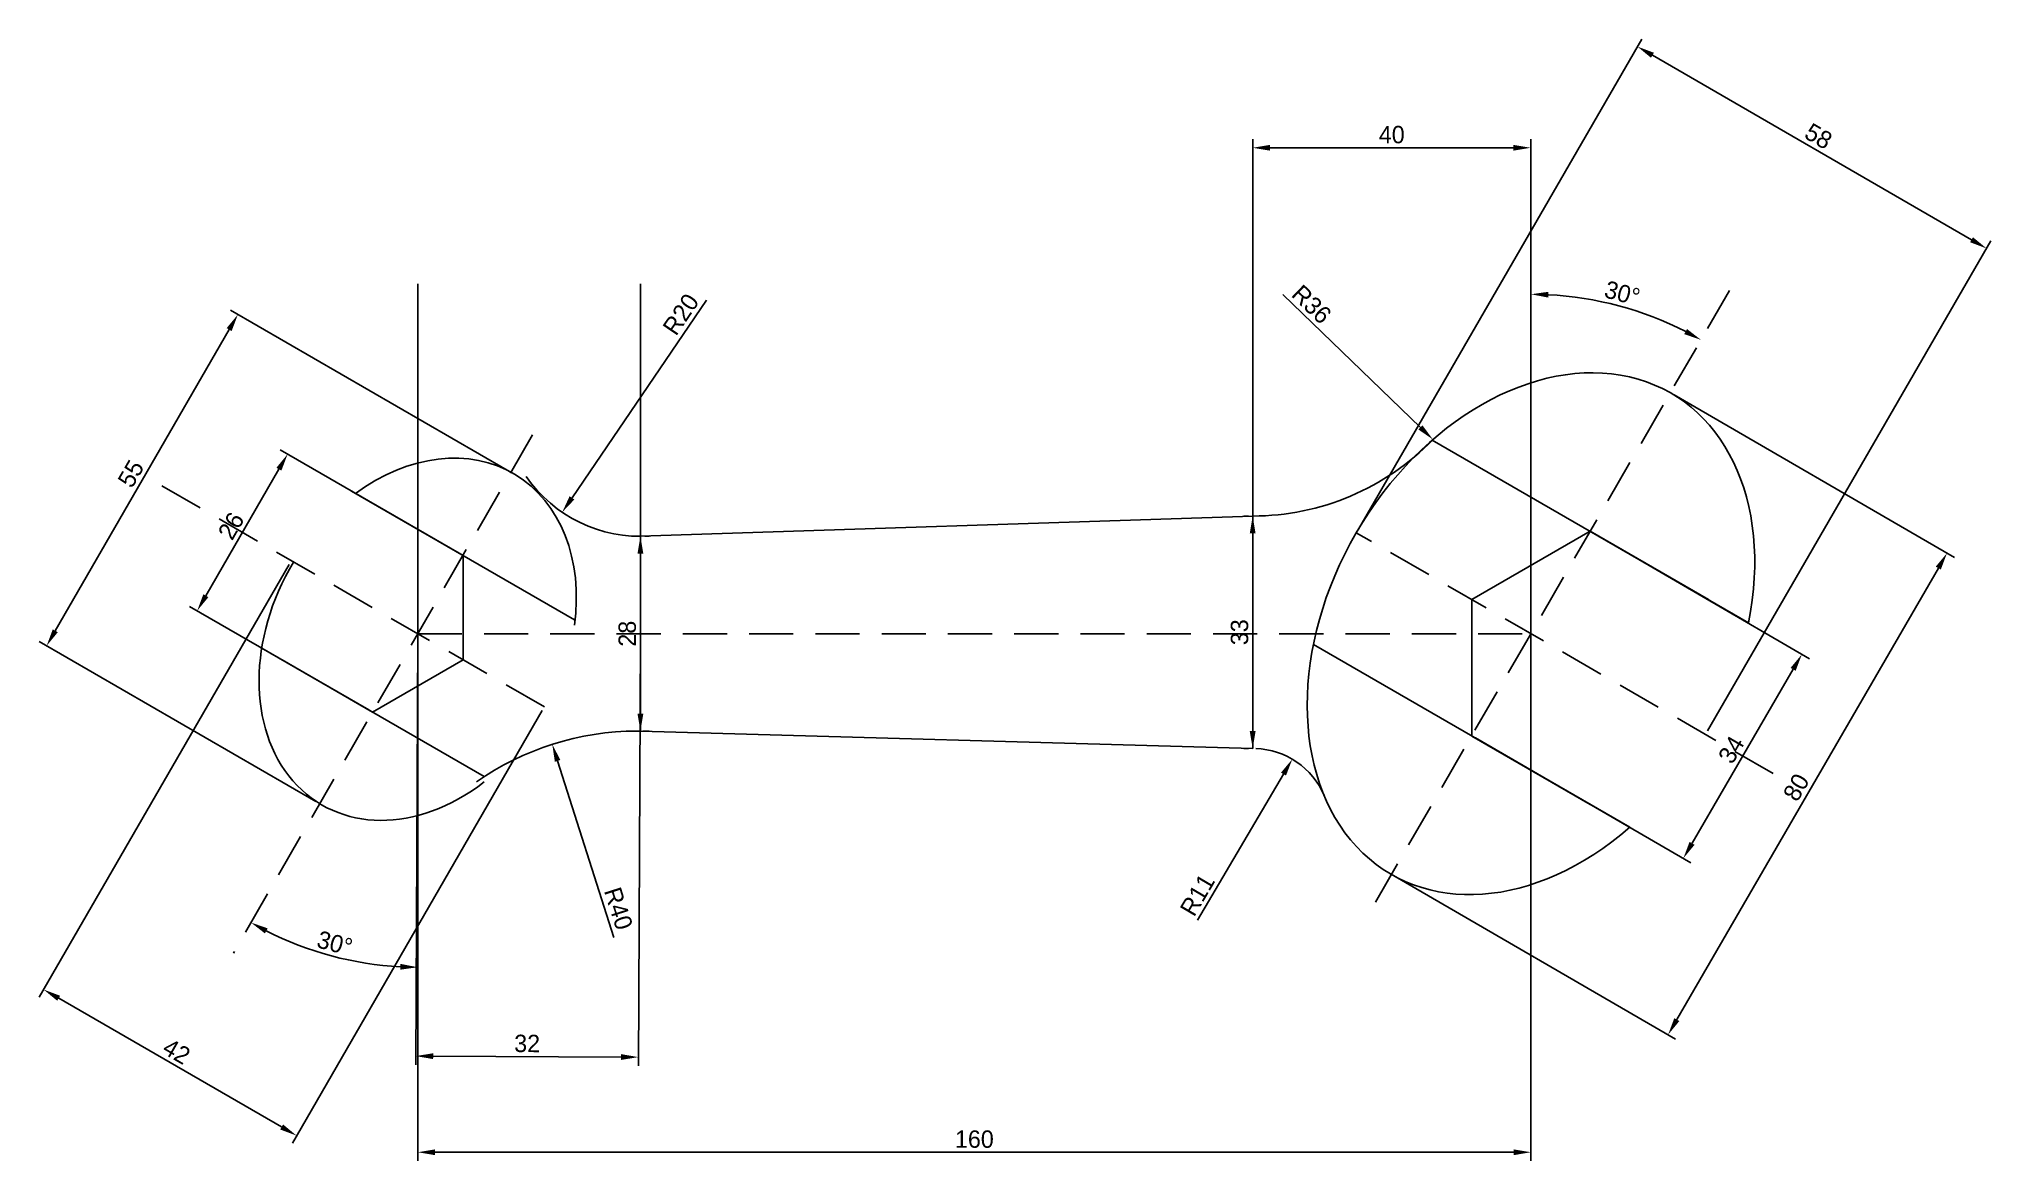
# Model space of a CAD drawing. Header units: millimetres. Extents: x -54 to 226, y -76 to 85.
import ezdxf

# ---------------------------------------------------------------- set-up
doc = ezdxf.new("R2010")
doc.units = ezdxf.units.MM
doc.linetypes.add('HIDDEN', pattern=[9.525, 6.35, -3.175])
doc.dimstyles.new('ISO-25', dxfattribs={"dimtxt": 2.5, "dimasz": 2.5, "dimexe": 1.25, "dimexo": 0.625, "dimtad": 1, "dimdec": 0, "dimtxsty": 'Standard', "dimcen": 2.5, "dimadec": 0, "dimazin": 0, "dimtfac": 1, "dimtdec": 0, "dimtmove": 0, "dimatfit": 3, "dimfxl": 0, "dimarcsym": 0})

# ---------------------------------------------------------------- blocks, each defined once
blk = doc.blocks.new('*D2')
at = {"color": 0, "lineweight": -2}
for p, q in [((169.08, 14.39), (200.02, -3.59)), ((197.68, -5.12), (183.15, -30.13)), ((152.04, -14.95), (182.98, -32.92))]:
    blk.add_line(p, q, dxfattribs=at)
at = {"color": 0}
for points in [[(197.32, -4.91), (198.04, -5.33), (198.94, -2.96)], [(182.79, -29.92), (183.51, -30.34), (181.9, -32.29)]]:
    blk.add_solid(points, dxfattribs=at)
at = {"layer": 'Defpoints', "color": 0}
for p in [(168.54, 14.7), (151.5, -14.63), (181.9, -32.29)]:
    blk.add_point(p, dxfattribs=at)
at = {"color": 0, "insert": (188.8, -16.68), "char_height": 2.5, "attachment_point": 5, "rotation": 59.8497}
blk.add_mtext('34', dxfattribs=at)
blk = doc.blocks.new('*D3')
at = {"color": 0, "lineweight": -2}
for p, q in [((180.57, 34.31), (220.88, 10.97)), ((218.55, 9.43), (180.96, -55.47)), ((140.48, -34.92), (180.79, -58.26))]:
    blk.add_line(p, q, dxfattribs=at)
at = {"color": 0}
for points in [[(218.18, 9.64), (218.91, 9.22), (219.8, 11.59)], [(180.6, -55.26), (181.32, -55.68), (179.71, -57.64)]]:
    blk.add_solid(points, dxfattribs=at)
at = {"layer": 'Defpoints', "color": 0}
for p in [(180.03, 34.63), (139.94, -34.6), (179.71, -57.64)]:
    blk.add_point(p, dxfattribs=at)
at = {"color": 0, "insert": (198.13, -22.08), "char_height": 2.5, "attachment_point": 5, "rotation": 59.9249}
blk.add_mtext('80', dxfattribs=at)
blk = doc.blocks.new('*D4')
at = {"color": 0, "lineweight": -2}
for p, q in [((135.2, 15.04), (175.92, 85.47)), ((177.46, 83.14), (223.32, 56.62)), ((185.39, -13.98), (226.11, 56.45))]:
    blk.add_line(p, q, dxfattribs=at)
at = {"color": 0}
for points in [[(177.67, 83.5), (177.25, 82.78), (175.3, 84.39)], [(223.53, 56.98), (223.12, 56.26), (225.49, 55.37)]]:
    blk.add_solid(points, dxfattribs=at)
at = {"layer": 'Defpoints', "color": 0}
for p in [(225.49, 55.37), (134.89, 14.5), (185.08, -14.52)]:
    blk.add_point(p, dxfattribs=at)
at = {"color": 0, "insert": (201.33, 71.5), "char_height": 2.5, "attachment_point": 5, "rotation": 329.9624}
blk.add_mtext('58', dxfattribs=at)
blk = doc.blocks.new('*D5')
at = {"color": 0, "lineweight": -2}
blk.add_arc((160, 0.04), 48.75, 62.8637, 87.0613, dxfattribs=at)
at = {"color": 0}
for points in [[(162.49, 48.31), (162.51, 49.14), (160, 48.79)], [(182.43, 43.79), (182.03, 43.06), (184.43, 42.23)]]:
    blk.add_solid(points, dxfattribs=at)
at = {"layer": 'Defpoints', "color": 0}
for p in [(193.56, 57.99), (160, 52.91), (176.71, 45.84), (160, -50), (126.4, -57.97)]:
    blk.add_point(p, dxfattribs=at)
at = {"color": 0, "insert": (173.13, 48.93), "char_height": 2.5, "attachment_point": 5, "rotation": 344.9625}
blk.add_mtext('30°', dxfattribs=at)
blk = doc.blocks.new('*D6')
at = {"color": 0, "lineweight": -2}
for p, q in [((120, 0.62), (120, 71.09)), ((159.97, 0.62), (159.97, 71.09)), ((122.5, 69.84), (157.47, 69.84))]:
    blk.add_line(p, q, dxfattribs=at)
at = {"color": 0}
for points in [[(122.5, 70.26), (122.5, 69.43), (120, 69.84)], [(157.47, 70.26), (157.47, 69.43), (159.97, 69.84)]]:
    blk.add_solid(points, dxfattribs=at)
at = {"layer": 'Defpoints', "color": 0}
for p in [(159.97, 69.84), (120, 0), (159.97, 0)]:
    blk.add_point(p, dxfattribs=at)
at = {"color": 0, "insert": (139.99, 71.72), "char_height": 2.5, "attachment_point": 5}
blk.add_mtext('40', dxfattribs=at)
blk = doc.blocks.new('*D7')
at = {"color": 0, "lineweight": -2}
for p, q in [((119.38, 16.91), (118.75, 16.91)), ((120, 14.41), (120, -14)), ((119.38, -16.5), (118.75, -16.5))]:
    blk.add_line(p, q, dxfattribs=at)
at = {"color": 0}
for points in [[(119.58, 14.41), (120.42, 14.41), (120, 16.91)], [(119.58, -14), (120.42, -14), (120, -16.5)]]:
    blk.add_solid(points, dxfattribs=at)
at = {"layer": 'Defpoints', "color": 0}
for p in [(120, 16.91), (120, -16.5), (120, -16.5)]:
    blk.add_point(p, dxfattribs=at)
at = {"color": 0, "insert": (118.12, 0.21), "char_height": 2.5, "attachment_point": 5, "rotation": 90}
blk.add_mtext('33', dxfattribs=at)
blk = doc.blocks.new('*D8')
at = {"color": 0, "lineweight": -2}
for p, q in [((32, 11.5), (32, -11.5)), ((32.62, 14), (33.25, 14)), ((32.37, -14), (33.25, -14))]:
    blk.add_line(p, q, dxfattribs=at)
at = {"color": 0}
for points in [[(31.58, 11.5), (32.42, 11.5), (32, 14)], [(31.58, -11.5), (32.42, -11.5), (32, -14)]]:
    blk.add_solid(points, dxfattribs=at)
at = {"layer": 'Defpoints', "color": 0}
for p in [(32, 14), (31.75, -14), (32, -14)]:
    blk.add_point(p, dxfattribs=at)
at = {"color": 0, "insert": (30.12, 0), "char_height": 2.5, "attachment_point": 5, "rotation": 90}
blk.add_mtext('28', dxfattribs=at)
blk = doc.blocks.new('*D9')
at = {"color": 0, "lineweight": -2}
blk.add_line((124.32, 48.74), (144.11, 29.65), dxfattribs=at)
at = {"color": 0}
blk.add_solid([(144.4, 29.95), (143.82, 29.35), (145.91, 27.91)], dxfattribs=at)
at = {"layer": 'Defpoints', "color": 0}
for p in [(120, 52.91), (145.91, 27.91)]:
    blk.add_point(p, dxfattribs=at)
at = {"color": 0, "insert": (128.47, 47.34), "char_height": 2.5, "attachment_point": 5, "rotation": 316.0243}
blk.add_mtext('R36', dxfattribs=at)
blk = doc.blocks.new('*D10')
at = {"color": 0, "lineweight": -2}
blk.add_line((112.08, -41.18), (124.43, -20.18), dxfattribs=at)
at = {"color": 0}
blk.add_solid([(124.07, -19.97), (124.79, -20.39), (125.7, -18.03)], dxfattribs=at)
at = {"layer": 'Defpoints', "color": 0}
for p in [(125.7, -18.03), (120.12, -27.51)]:
    blk.add_point(p, dxfattribs=at)
at = {"color": 0, "insert": (112.05, -37.54), "char_height": 2.5, "attachment_point": 5, "rotation": 59.5263}
blk.add_mtext('R11', dxfattribs=at)
blk = doc.blocks.new('*D11')
at = {"color": 0, "lineweight": -2}
blk.add_line((28.19, -43.65), (20.09, -18.28), dxfattribs=at)
at = {"color": 0}
blk.add_solid([(20.49, -18.15), (19.7, -18.4), (19.33, -15.89)], dxfattribs=at)
at = {"layer": 'Defpoints', "color": 0}
for p in [(19.33, -15.89), (31.5, -54)]:
    blk.add_point(p, dxfattribs=at)
at = {"color": 0, "insert": (28.84, -39.5), "char_height": 2.5, "attachment_point": 5, "rotation": 287.7016}
blk.add_mtext('R40', dxfattribs=at)
blk = doc.blocks.new('*D12')
at = {"color": 0, "lineweight": -2}
blk.add_line((41.48, 47.95), (22.17, 19.52), dxfattribs=at)
at = {"color": 0}
blk.add_solid([(21.82, 19.76), (22.51, 19.29), (20.76, 17.46)], dxfattribs=at)
at = {"layer": 'Defpoints', "color": 0}
for p in [(32, 34), (20.76, 17.46)]:
    blk.add_point(p, dxfattribs=at)
at = {"color": 0, "insert": (37.82, 45.9), "char_height": 2.5, "attachment_point": 5, "rotation": 55.8091}
blk.add_mtext('R20', dxfattribs=at)
blk = doc.blocks.new('*D13')
at = {"color": 0, "lineweight": -2}
for p, q in [((0, -0.48), (-0.29, -61.96)), ((32, -0.62), (31.71, -62.11)), ((29.22, -60.85), (2.22, -60.72))]:
    blk.add_line(p, q, dxfattribs=at)
at = {"color": 0}
for points in [[(2.22, -60.3), (2.21, -61.14), (-0.28, -60.71)], [(29.22, -60.43), (29.21, -61.26), (31.72, -60.86)]]:
    blk.add_solid(points, dxfattribs=at)
at = {"layer": 'Defpoints', "color": 0}
for p in [(0, 0.15), (32, 0), (-0.28, -60.71)]:
    blk.add_point(p, dxfattribs=at)
at = {"color": 0, "insert": (15.72, -58.91), "char_height": 2.5, "attachment_point": 5, "rotation": 359.732}
blk.add_mtext('32', dxfattribs=at)
blk = doc.blocks.new('*D14')
at = {"color": 0, "lineweight": -2}
blk.add_arc((0, 0), 47.94, 242.9881, 267.0119, dxfattribs=at)
at = {"color": 0}
for points in [[(-21.97, -43.08), (-21.58, -42.35), (-23.97, -41.52)], [(-2.49, -47.46), (-2.51, -48.29), (0, -47.94)]]:
    blk.add_solid(points, dxfattribs=at)
at = {"layer": 'Defpoints', "color": 0}
for p in [(31.5, 54.56), (0, 50.3), (-16.4, -45.05), (0, -50), (-31.5, -54.56)]:
    blk.add_point(p, dxfattribs=at)
at = {"color": 0, "insert": (-11.92, -44.5), "char_height": 2.5, "attachment_point": 5, "rotation": 345}
blk.add_mtext('30°', dxfattribs=at)
blk = doc.blocks.new('*D15')
at = {"color": 0, "lineweight": -2}
for p, q in [((-18.5, 9.96), (-54.4, -52.23)), ((17.87, -11.04), (-18.03, -73.23)), ((-19.57, -70.9), (-51.61, -52.4))]:
    blk.add_line(p, q, dxfattribs=at)
at = {"color": 0}
for points in [[(-51.41, -52.04), (-51.82, -52.76), (-53.78, -51.15)], [(-19.36, -70.54), (-19.78, -71.26), (-17.41, -72.15)]]:
    blk.add_solid(points, dxfattribs=at)
at = {"layer": 'Defpoints', "color": 0}
for p in [(-18.19, 10.5), (18.19, -10.5), (-53.78, -51.15)]:
    blk.add_point(p, dxfattribs=at)
at = {"color": 0, "insert": (-34.66, -60.03), "char_height": 2.5, "attachment_point": 5, "rotation": 330}
blk.add_mtext('42', dxfattribs=at)
blk = doc.blocks.new('*D16')
at = {"color": 0, "lineweight": -2}
for p, q in [((5.96, 11.57), (-19.79, 26.44)), ((-19.96, 23.65), (-30.46, 5.46)), ((-7.04, -10.95), (-32.79, 3.92))]:
    blk.add_line(p, q, dxfattribs=at)
at = {"color": 0}
for points in [[(-20.32, 23.85), (-19.6, 23.44), (-18.71, 25.81)], [(-30.82, 5.67), (-30.1, 5.25), (-31.71, 3.29)]]:
    blk.add_solid(points, dxfattribs=at)
at = {"layer": 'Defpoints', "color": 0}
for p in [(6.5, 11.26), (-31.71, 3.29), (-6.5, -11.26)]:
    blk.add_point(p, dxfattribs=at)
at = {"color": 0, "insert": (-26.83, 15.49), "char_height": 2.5, "attachment_point": 5, "rotation": 60}
blk.add_mtext('26', dxfattribs=at)
blk = doc.blocks.new('*D17')
at = {"color": 0, "lineweight": -2}
for p, q in [((12.86, 23.52), (-26.94, 46.5)), ((-27.11, 43.71), (-52.1, 0.42)), ((-14.64, -24.1), (-54.44, -1.12))]:
    blk.add_line(p, q, dxfattribs=at)
at = {"color": 0}
for points in [[(-27.47, 43.92), (-26.75, 43.5), (-25.86, 45.87)], [(-52.46, 0.62), (-51.74, 0.21), (-53.35, -1.75)]]:
    blk.add_solid(points, dxfattribs=at)
at = {"layer": 'Defpoints', "color": 0}
for p in [(13.4, 23.21), (-53.35, -1.75), (-14.1, -24.41)]:
    blk.add_point(p, dxfattribs=at)
at = {"color": 0, "insert": (-41.23, 23), "char_height": 2.5, "attachment_point": 5, "rotation": 60}
blk.add_mtext('55', dxfattribs=at)
blk = doc.blocks.new('*D18')
at = {"color": 0, "lineweight": -2}
for p, q in [((-0.01, -1.43), (-0.01, -75.78)), ((160, -0.62), (160, -75.78)), ((2.49, -74.53), (157.5, -74.53))]:
    blk.add_line(p, q, dxfattribs=at)
at = {"color": 0}
for points in [[(2.49, -74.12), (2.49, -74.95), (-0.01, -74.53)], [(157.5, -74.12), (157.5, -74.95), (160, -74.53)]]:
    blk.add_solid(points, dxfattribs=at)
at = {"layer": 'Defpoints', "color": 0}
for p in [(160, 0), (-0.01, -0.8), (160, -74.53)]:
    blk.add_point(p, dxfattribs=at)
at = {"color": 0, "insert": (80, -72.66), "char_height": 2.5, "attachment_point": 5}
blk.add_mtext('160', dxfattribs=at)

msp = doc.modelspace()

# ---------------------------------------------------------------- linework, layer by layer
for p, q in [((120, -16.5), (120, 52.91)), ((160, -50), (160, 52.91)), ((0, -50), (0, 50.3)), ((32, -14), (32, 50.3)), ((191.27, 1.57), (145.8, 27.83)), ((-9.53, 20.51), (22.53, 2.01)), ((32, 14), (120, 16.91)), ((-22.53, -2.01), (9.53, -20.51)), ((174.2, -27.83), (128.73, -1.57)), ((32, -14), (31.5, -14)), ((120, -16.5), (32, -14))]:
    msp.add_line(p, q)
at = {"linetype": 'HIDDEN'}
for p, q in [((188.55, 49.34), (136.43, -40.66)), ((16.5, 28.58), (-26.5, -45.9)), ((-36.8, 21.25), (18.19, -10.5)), ((194.8, -20.09), (134.89, 14.5)), ((0, 0), (160, 0))]:
    msp.add_line(p, q, dxfattribs=at)
for points in [[(-19.5, -3.75), (-6.5, -11.26), (6.5, -3.75), (6.5, 11.26), (-6.5, 18.76)], [(185.5, 4.91), (168.5, 14.72), (151.5, 4.91), (151.5, -14.72), (168.5, -24.54)]]:
    msp.add_lwpolyline(points)
for centre, radius, start, end in [((120, 52.91), 36, 270, 316.0243), ((32, 34), 20, 214.793, 273.7892), ((31.5, -54), 40, 90, 125.1978), ((120.12, -27.51), 11, 22.654, 88.3727)]:
    msp.add_arc(centre, radius, start, end)
for centre, major_axis, ratio, start_param, end_param in [((160, 0), (-20.19, -34.53), 0.725, 2.013767, 7.419022), ((-0.01, -0.8), (-13.75, -23.82), 0.763636, 2.063179, 4.191034), ((-0.01, -0.8), (-13.75, -23.82), 0.763636, 4.687058, 7.361598)]:
    msp.add_ellipse(centre, major_axis=major_axis, ratio=ratio, start_param=start_param, end_param=end_param)

# ---------------------------------------------------------------- dimensions: what is measured, and where the dimension line sits
for p1, p2, distance, picture, middle in [((134.89, 14.5), (185.08, -14.52), 80.73, '*D4', (201.33, 71.5)), ((120, 0), (159.97, 0), 69.84, '*D6', (139.99, 71.72)), ((13.4, 23.21), (-14.1, -24.41), -45.33, '*D17', (-41.23, 23)), ((180.03, 34.63), (139.94, -34.6), 45.96, '*D3', (198.13, -22.08)), ((6.5, 11.26), (-6.5, -11.26), -29.11, '*D16', (-26.83, 15.49)), ((168.54, 14.7), (151.5, -14.63), 35.15, '*D2', (188.8, -16.68)), ((18.19, -10.5), (-18.19, 10.5), 71.19, '*D15', (-34.66, -60.03)), ((32, 0), (0, 0.15), 60.86, '*D13', (15.72, -58.91))]:
    dim = msp.add_aligned_dim(p1=p1, p2=p2, distance=distance, dimstyle='ISO-25')
    dim.commit()
    dim.dimension.update_dxf_attribs({"geometry": picture, "text_midpoint": middle})
for base, line1, line2, picture, middle in [((176.71, 45.84), ((193.56, 57.99), (126.4, -57.97)), ((160, -50), (160, 52.91)), '*D5', (173.13, 48.93)), ((-16.4, -45.05), ((31.5, 54.56), (-31.5, -54.56)), ((0, -50), (0, 50.3)), '*D14', (-11.92, -44.5))]:
    dim = msp.add_angular_dim_2l(base=base, line1=line1, line2=line2, dimstyle='ISO-25')
    dim.commit()
    dim.dimension.update_dxf_attribs({"geometry": picture, "text_midpoint": middle})
for center, mpoint, picture, middle in [((120, 52.91), (145.91, 27.91), '*D9', (127.17, 45.99)), ((32, 34), (20.76, 17.46), '*D12', (39.37, 44.85)), ((120.12, -27.51), (125.7, -18.03), '*D10', (113.66, -38.49))]:
    dim = msp.add_radius_dim(center=center, mpoint=mpoint, dimstyle='ISO-25', override={"dimtmove": 1})
    dim.commit()
    dim.dimension.update_dxf_attribs({"geometry": picture, "text_midpoint": middle, "dimtype": 164})
for base, p1, p2, picture, middle in [((120, -16.5), (120, 16.91), (120, -16.5), '*D7', (118.12, 0.21)), ((32, -14), (32, 14), (31.75, -14), '*D8', (30.12, 0))]:
    dim = msp.add_linear_dim(base=base, p1=p1, p2=p2, angle=90, dimstyle='ISO-25')
    dim.commit()
    dim.dimension.update_dxf_attribs({"geometry": picture, "text_midpoint": middle})
dim = msp.add_linear_dim(base=(160, -74.53), p1=(-0.01, -0.8), p2=(160, 0), dimstyle='ISO-25')
dim.commit()
dim.dimension.update_dxf_attribs({"geometry": '*D18', "text_midpoint": (80, -72.66)})
dim = msp.add_radius_dim(center=(31.5, -54), mpoint=(19.33, -15.89), dimstyle='ISO-25')
dim.commit()
dim.dimension.update_dxf_attribs({"geometry": '*D11', "text_midpoint": (27.05, -40.07), "dimtype": 164})

doc.saveas('drawing.dxf')
